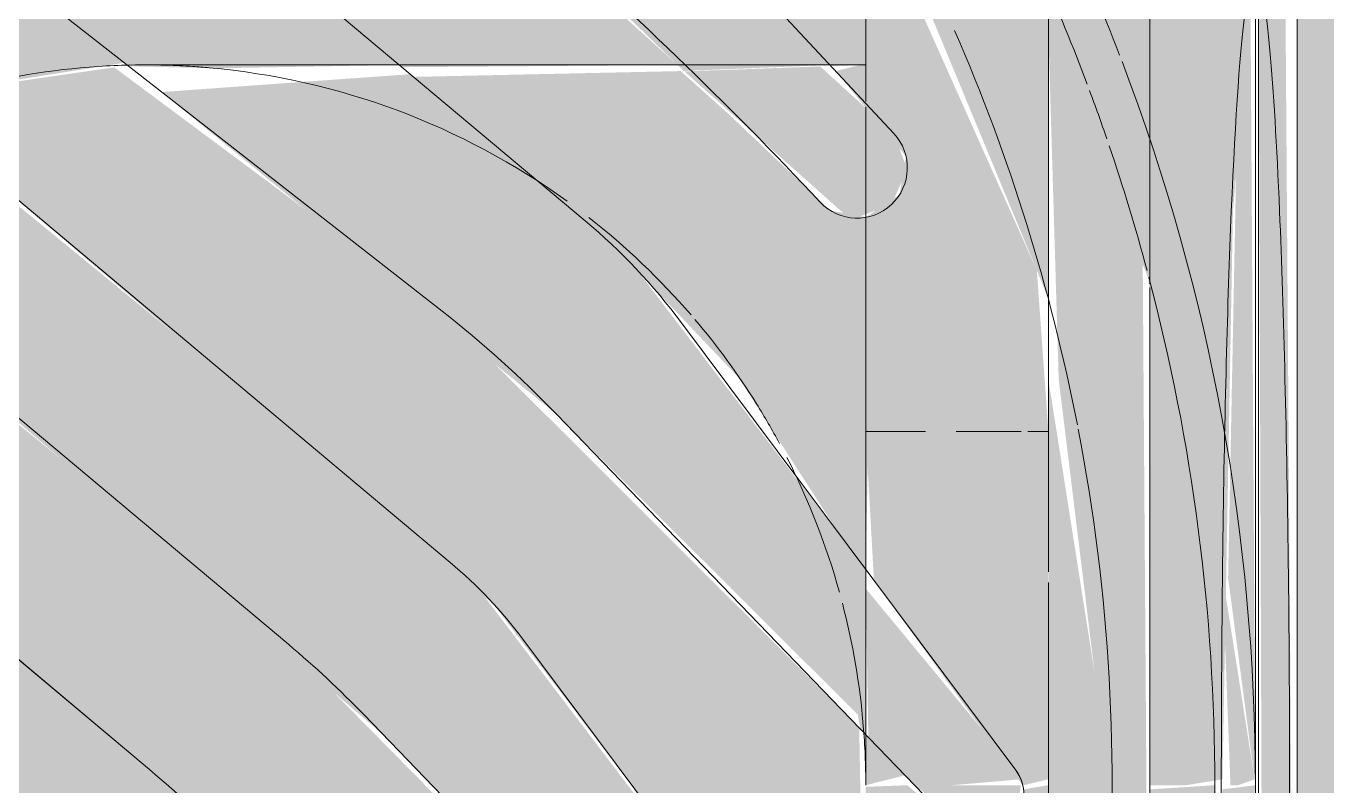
# Model space of a CAD drawing. Header units: metres. Extents: x 1.1 to 63.3, y -3.6 to 22.8.
# Drawn here: x 20.12207 to 20.15411, y 6.67344 to 6.69216 of the extents above; entities that cross this region are included whole.
import ezdxf

# ---------------------------------------------------------------- set-up
doc = ezdxf.new("R2010")
doc.units = ezdxf.units.M
doc.layers.add('P-PIPE', color=7, linetype='Continuous', lineweight=5)
doc.layers.add('P-SANR-FIXT', color=7, linetype='Continuous', lineweight=5)

# ---------------------------------------------------------------- blocks, each defined once
blk = doc.blocks.new('Ralo Quadrado Montado com Prolongador - Caixas e Ralos - Esgoto - MEP - Tigre - Com Prolongador - Branco c_ grelha branca - 100x53x40-4185426-TÉRREO F_S 1')
at = {"layer": 'P-SANR-FIXT', "true_color": 0xe6e6e6, "transparency": 33554560}
h = blk.add_hatch(color=254, dxfattribs=at)
h.paths.add_polyline_path([(0.003958209664164906, 0.05007812500004303), (-0.05007812499994882, 0.0500000000000481), (-0.05000000000000163, 0.0500000000000481), (0.0499999999999973, 0.05000000000004828), (0.05000000000000163, -0.04999999999995498), (-0.05000000000000163, -0.04999999999995516), (-0.05000000000000163, -0.05007812499992401), (0.05007812500001813, -0.04999809451214981), (0.04999809451219645, 0.05007812500004311), (0.007549232338562945, 0.05007812500004304)])
h.paths.add_polyline_path([(0, 0.04647000000004812), (-0.01156204683546423, 0.04490000000007532), (0.0119253339567549, 0.04490000000007536), (0.003622495124405737, 0.04599308946941964)])
h.paths.add_polyline_path([(-0.0448999999999768, 0.01192533395719987), (-0.04645077553062454, -0.0001460243422999495), (-0.0448999999999768, -0.00999999999995558), (-0.0448999999999768, 0.01000000000003987)])
h.paths.add_polyline_path([(0.04490000000005043, 0.01192533395665427), (0.04499339100883794, -0.01121595881746065), (0.04644947387788879, 0.0001559113764873875), (0.04526278737099235, 0.009169690291767271)])
h.paths.add_polyline_path([(0.005911577867888935, -0.04489999999995622), (-0.01001371574371342, -0.04515166931216644), (0.0009508180774243215, -0.04634482242531095), (0.009956061775390641, -0.04489999999995622), (0.007549232338562945, -0.04489999999995622)])
h = blk.add_hatch(color=254, dxfattribs=at)
h.paths.add_polyline_path([(-0.04489999999998113, 0.05000000000004811), (-0.05000000000000163, 0.0500000000000481), (-0.05000000000000163, 0.02000000000004626), (-0.04739999999995024, 0.02000000000004626), (-0.04733036548816441, 0.01527290348524369), (-0.04489999999998113, 0.02114032480834405), (-0.04488657314765576, 0.04490000000007525), (-0.02049132558745847, 0.0451688242792718), (-0.01202732102591571, 0.04841657314769803), (-0.0009559610412448365, 0.05000000000004819), (-0.04488657314765576, 0.05000000000004811)])
h.paths.add_polyline_path([(0.007549232338562945, 0.0500000000000482), (0, 0.05000000000004819), (0.01393145176442258, 0.04788601298422175), (0.02114032480817628, 0.04490000000007537), (0.04490000000005043, 0.04488657314769807), (0.04490000000005043, 0.02114032480817961), (0.04841657314765149, 0.01202732102596235), (0.0499999999999973, 0.0001559113764873938), (0.0499999999999973, 0.05000000000004828), (0.01202732102591571, 0.05000000000004821)])
h.paths.add_polyline_path([(0, 0.04900000000004841), (-0.01294095225512634, 0.04722315912952627), (-0.01842414795196172, 0.0449000000000753), (-0.01156204683546423, 0.04494782765693568), (-8.662937034387142e-15, 0.04647000000004812), (0.01393145176442258, 0.04490000000007536), (0.01854955453299656, 0.04490000000007537), (0.01202732102591571, 0.0474165731476983), (0.003828188953468259, 0.04849600936308533)])
h.paths.add_polyline_path([(-0.04489999999998113, 0.01854955453316865), (-0.04739999999995024, 0.01202732102596218), (-0.04722315912948407, -0.01294095225507987), (-0.04489999999998113, -0.01854955453307569), (-0.04515347502412975, -0.00999999999995558), (-0.04642265887974317, 0.0003595915089417647), (-0.04489999999998113, 0.01414213562376321), (-0.04489999999998113, 0.01732050807572847)])
h.paths.add_polyline_path([(0.04490000000005043, 0.01854955453299555), (0.04490000000005043, 0.01192533395665427), (0.04642396053247459, -0.0003497044747543268), (0.04490000000005043, -0.01294095225507971), (0.04490000000005043, -0.01854955453290228), (0.04746562592615058, -0.01165472818183924), (0.04897947387788908, 0.000155911376487392), (0.0470786964461209, 0.01328971602460844), (0.04555267662235755, 0.01697385377958366)])
h.paths.add_polyline_path([(0.0499999999999973, 4.231525448628092e-14), (0.04808168518767336, -0.01345905727691918), (0.04490000000005043, -0.02114032480807767), (0.04488657314765576, -0.04489999999995615), (0.02048618262363796, -0.04517095456454299), (0.01202732102591571, -0.04841657314760491), (0.0009508180774243215, -0.04999999999995507), (0.0499999999999973, -0.04999999999995498), (0.0499999999999973, -9.243127484432888e-05)])
h.paths.add_polyline_path([(-0.04739999999994591, -0.01510479090239936), (-0.04739999999994591, -0.01999999999995331), (-0.05000000000000163, -0.01999999999996198), (-0.05000000000000163, -0.04999999999995516), (-1.541828233939668e-06, -0.04999999999995507), (-0.01345905727707411, -0.04808168518757918), (-0.02114032480825425, -0.04489999999995627), (-0.04489999999998113, -0.04489999999995631), (-0.04489999999998113, -0.02114032480825109), (-0.04656346910798623, -0.0171243551271116)])
h.paths.add_polyline_path([(-0.01268213321002182, -0.04489999999995625), (-0.01842414795196172, -0.04495194510666007), (-0.01202732102591571, -0.04741657314760518), (0.0009508180774243215, -0.04887482242531125), (0.01294095225512634, -0.04722315912943316), (0.01854955453307452, -0.0448999999999562), (0.01000972658579078, -0.04515219449477155), (-1.541828233939668e-06, -0.04647010885302477), (-0.01217301715801832, -0.04489999999995625)])
h = blk.add_hatch(color=254, dxfattribs=at)
h.paths.add_polyline_path([(0, 0.05000000000004819), (-0.01345905727700914, 0.0480816851877069), (-0.02049132558745847, 0.0449000000000753), (-0.01842414795196172, 0.04495194510675311), (-0.01178204632401651, 0.04744886417479571), (0, 0.04900000000004841), (0.01368281800788265, 0.04691586827327288), (0.01854955453299656, 0.04490000000007537), (0.02114032480817628, 0.04490000000007537), (0.01202732102591571, 0.04841657314769807), (0.003909490862190319, 0.04948530576374254)])
h.paths.add_polyline_path([(-0.04489999999998113, 0.02114032480834405), (-0.04739999999995024, 0.01510479090249231), (-0.04722315912948407, 0.01294095225517282), (-0.04489999999998113, 0.01880360663917535), (-0.04489999999998113, 0.02074035041245153)])
h.paths.add_polyline_path([(0.04490000000005043, 0.02114032480817961), (0.04490000000005043, 0.01854955453299555), (0.04741657314765172, 0.01202732102596235), (0.04895396053247488, -0.0003497044747543223), (0.04722315912948407, -0.0129409522550797), (0.04490000000005043, -0.01854955453290228), (0.04515324269654649, -0.02052894285563155), (0.04841657314765149, -0.01202732102586906), (0.04997947387788885, 0.0001559113764873938), (0.04815182863109182, 0.01328971602460845), (0.0458159586281666, 0.01892900506560147)])
h.paths.add_polyline_path([(-0.04739999999994591, -0.0121532065807057), (-0.04739999999994591, -0.01510479090239936), (-0.04541642636761601, -0.01989356126754111), (-0.04489999999998113, -0.01963905527562009), (-0.04489999999998113, -0.01854955453307569), (-0.04735314360579628, -0.01250911622931061)])
h.paths.add_polyline_path([(-0.04541642636761601, -0.01989356126754111), (-0.04489999999998113, -0.02114032480825109), (-0.04489999999998113, -0.01989356126754111)])
h.paths.add_polyline_path([(0.02048618262363796, -0.04489999999995619), (0.01854955453307452, -0.0448999999999562), (0.01177690336019599, -0.04744954125873799), (-1.541828233939668e-06, -0.04900020298549512), (-0.01368796097170316, -0.04691373798781545), (-0.01854955453307452, -0.04489999999995627), (-0.02114032480825425, -0.04489999999995627), (-0.01217301715801832, -0.04839739188792264), (0.0009508180774243215, -0.04987482242531102), (0.01294095225512634, -0.04829629131440841), (0.02067297022925351, -0.04489999999995619)])
h = blk.add_hatch(color=254, dxfattribs=at)
h.paths.add_polyline_path([(0.02114032480817628, 0.04490000000007537), (0.01858196982210313, 0.04488657314769802), (0.02510501840335451, 0.04197099783636259), (0.03504278984302094, 0.03413403484858363), (0.04243524478543539, 0.0245000000000454), (0.04490000000005043, 0.01854955453299555), (0.04488657314765576, 0.0211727400973295), (0.04330127018922015, 0.02500000000004528), (0.03464823227813826, 0.03589792117596364), (0.02402823803077354, 0.04370378717631961), (0.02117274009728286, 0.04488657314769803)])
h.paths.add_polyline_path([(-0.02049132558745847, 0.0449000000000753), (-0.02172738191065928, 0.0446568329863428), (-0.02499999999999865, 0.04330127018927099), (-0.03598130231605819, 0.03453956786073242), (-0.04330127018922015, 0.02500000000004513), (-0.04489999999998113, 0.02053882988981899), (-0.04461534106018951, 0.0126821332100683), (-0.04179120965179178, 0.01989356126763407), (-0.04428460878687282, 0.02003524034601762), (-0.04237383039354289, 0.02458003679382236), (-0.03392855100914183, 0.03520046313863228), (-0.02449999999999876, 0.04243524478548191), (-0.01854955453299656, 0.0449000000000753), (-0.02028056040937796, 0.0449000000000753)])
h.paths.add_polyline_path([(-0.0448999999999768, -0.01192533395710692), (-0.04488657314765576, -0.02117274009723638), (-0.04330127018922015, -0.02499999999995216), (-0.03464823227814259, -0.03589792117587053), (-0.02449999999999876, -0.04350837697036413), (-0.02114032480825425, -0.04489999999995627), (-0.01858196982210747, -0.04488657314760491), (-0.02511790343704768, -0.04196111080218382), (-0.03504755086735122, -0.03412783016079429), (-0.04243524478543539, -0.02449999999995228), (-0.04434329418264509, -0.01989356126754111), (-0.04162826975467019, -0.0198935612675411), (-0.04488657314765576, -0.01202732102586923)])
h.paths.add_polyline_path([(0.04490000000005043, -0.01854955453290228), (0.04205158129144571, -0.02499999999995202), (0.03392340804532133, -0.03520440947347627), (0.0237984742371384, -0.04272582627071993), (0.01854955453307452, -0.0448999999999562), (0.02173824726629398, -0.04465233240858195), (0.02584239943986497, -0.04265487436431199), (0.03598888890415202, -0.03452968082654497), (0.04350837697041064, -0.02449999999995213), (0.04490000000005043, -0.02052894285563155), (0.04490000000005043, -0.01963905527547266)])
h = blk.add_hatch(color=254, dxfattribs=at)
h.paths.add_polyline_path([(-0.02781237641352146, 0.04490000000007529), (-0.04489999999998113, 0.04488657314769791), (-0.04462304781776941, 0.02180894652276815), (-0.04264836031737237, 0.02585088871121604), (-0.03464823227814259, 0.03589792117596351), (-0.02402823803077354, 0.04370378717631952), (-0.02114032480817628, 0.0449000000000753), (-0.02499999999999865, 0.04490000000007529)])
h.paths.add_polyline_path([(0.01416618831901458, 0.04490000000007536), (0.01268213321002182, 0.04461534106024042), (0.02323499999999862, 0.04024420051390948), (0.03352261262908761, 0.03199474387727087), (0.04024420051386288, 0.02323500000004525), (0.04490000000005043, 0.01268213321006846), (0.04488657314765576, 0.0185819698221541), (0.04205158129145004, 0.02500000000004528), (0.03464823227813826, 0.03464823227818487), (0.02449999999999876, 0.042435244785482), (0.01854955453299656, 0.04490000000007537), (0.01437341076488592, 0.04490000000007536)])
h.paths.add_polyline_path([(-0.01268213321002615, 0.04490000000007532), (-0.01858196982210747, 0.04488657314769795), (-0.02499999999999865, 0.04205158129149222), (-0.03519167826269508, 0.03393999968234549), (-0.04270412508773308, 0.02385086552758569), (-0.04413913510074911, 0.01989361327084659), (-0.04156958435889792, 0.02003524034601762), (-0.04006299436082873, 0.02347115245639984), (-0.03206331484456616, 0.03346999627529996), (-0.02315851356143409, 0.04027588223410154), (-0.01212702980627873, 0.04490000000007532)])
h.paths.add_polyline_path([(0.02114032480817628, 0.04490000000007537), (0.02499999999999865, 0.04330127018927108), (0.03573172319071615, 0.03486482570941703), (0.04363920322323595, 0.0241841574861514), (0.04490000000005043, 0.02114032480817961), (0.04488657314765576, 0.04490000000007541), (0.02323499999999862, 0.04490000000007537)])
h.paths.add_polyline_path([(-0.04162814240978167, 0.01989386870538501), (-0.0448999999999768, 0.01192533395719987), (-0.04488657314765576, 0.008717797886915802), (-0.04307081885156425, 0.008717797886915806), (-0.04279530664294403, 0.008717797886915806), (-0.04115023545124708, 0.00871779788691581), (-0.04270097340399281, 0.01123884073180734), (-0.04237756958285488, 0.01183925825382184), (-0.04161713330911015, 0.01204491179124802), (-0.04097939725626594, 0.01166461521602669), (-0.03802448609007852, 0.008872417779011703), (-0.03805618319573779, 0.008637538442653844), (-0.02590376449381015, -0.00370069135376418), (-0.01264951112714398, -0.01449650177866949), (-0.009541829361037936, -0.0118076723242748), (-0.009541829361037936, -0.01147633062016848), (-0.02568218948114427, 0.002359139263588057), (-0.03134755273494268, 0.009247024921095583), (-0.03793264981921564, 0.01767556483129261), (-0.04040184326884962, 0.01774483555797258), (-0.04040184326886695, 0.01989356126763408), (-0.04108683358724156, 0.01989356126763407)])
h.paths.add_polyline_path([(-0.02237836953665735, 0.01772206256944486), (-0.01562655398313887, 0.01138716903764459), (-0.005202559414132418, 0.002205710233003623), (-0.005516812762286236, 0.004592701394651879), (-0.007289529331794529, 0.008872417779011757), (-0.00933644482746721, 0.01111560942949567), (-0.01378458993197564, 0.0153674783791842), (-0.01842414795196172, 0.01719976831002986), (-0.02194322969009867, 0.01768649876071844)])
h.paths.add_polyline_path([(-0.02695447977889837, 0.01766529189680103), (-0.03421037927213122, 0.01719899137322246), (-0.02078277264013176, 0.003614073540434436), (-0.0109566034238782, -0.004727069198085604), (-0.006961153919066305, -0.008079649403960353), (-0.005516812762286236, -0.004001155387815341), (-0.0171069663630122, 0.006440965489863784), (-0.02124336238991258, 0.01080237104657309), (-0.02669512147310605, 0.01733332840355399)])
h.paths.add_polyline_path([(-0.04040184326886695, 0.007715710610868359), (-0.04024036447337399, -0.001417415076817383), (-0.02996580951424351, -0.01167513858124262), (-0.02188958908069167, -0.01768494800908985), (-0.01802606560445809, -0.01712435512711155), (-0.01707317438846618, -0.01647457563527387), (-0.03121644047965628, -0.004472840369896023), (-0.03463949338108908, 4.216490454333005e-14), (-0.03971098043332757, 0.006790654372595192)])
h.paths.add_polyline_path([(-0.04162817712785758, -0.01989378488844816), (-0.04434316683775657, -0.01989386870530071), (-0.04205158129145004, -0.02499999999995216), (-0.03464823227814259, -0.03464823227809176), (-0.02449999999999876, -0.04243524478538888), (-0.01842414795196172, -0.04489999999995627), (-0.01268213321002182, -0.04461534106014731), (-0.02323500000000295, -0.04024420051381637), (-0.033487654955592, -0.03204030160425121), (-0.04040184326886695, -0.02285441672281984), (-0.0414253577655052, -0.02038343414375054)])
h.paths.add_polyline_path([(-0.04040184326886695, -0.005315221155093378), (-0.040465439654255, -0.008717797886822837), (-0.0448999999999768, -0.008717797886822845), (-0.04461534106018951, -0.01268213320997534), (-0.04139419433418681, -0.0198935612675411), (-0.04040184326886695, -0.0198935612675411), (-0.04024420051386288, -0.01773958479616538), (-0.03966087531552134, -0.01759302600289775), (-0.04139419433418681, -0.01549068568082248), (-0.04123796328181633, -0.01455405031525425), (-0.04040184326886695, -0.01399566583922187), (-0.03952866337001978, -0.01415725558295058), (-0.0370296219789089, -0.01652856033883126), (-0.0358440899762427, -0.01759302600289774), (-0.02926433249866976, -0.01745005176998177), (-0.03489161179471244, -0.01254749355400712), (-0.03726321870738734, -0.01004909793719734), (-0.03973021950577423, -0.006214516528730837), (-0.04003920234806355, -0.005800792572143768)])
h.paths.add_polyline_path([(0.04490000000005043, -0.01192533395656099), (0.04450813470150483, -0.01294095225507971), (0.0400621176419736, -0.02347229501855697), (0.03207619987825933, -0.03346010924111253), (0.02316784148132509, -0.04027201848308396), (0.01268213321002182, -0.0448999999999562), (0.01858196982210313, -0.04488657314760484), (0.02499999999999865, -0.04205158129139911), (0.03519926485078892, -0.03393011264815805), (0.04269898212391256, -0.02386328174049792), (0.04490000000005043, -0.01854955453290228), (0.04490000000005043, -0.01202732102586907)])
h.paths.add_polyline_path([(0.04490000000005043, -0.02114032480807767), (0.04264321735355185, -0.02585759115207071), (0.03464823227814259, -0.0358979211758704), (0.02449999999999876, -0.04350837697036404), (0.02114032480825425, -0.04489999999995619), (0.04489999999995947, -0.04489999999991284), (0.04490000000005043, -0.02290807756040556)])
h.paths.add_polyline_path([(-0.04489999999998113, -0.02114032480825109), (-0.04488657314765576, -0.04489999999995631), (-0.02117274009728286, -0.04488657314760491), (-0.02500000000000298, -0.04330127018917797), (-0.03589792117591269, -0.03464823227809176), (-0.04364272654099324, -0.02417565144455074), (-0.04488657314765576, -0.02117274009723638)])
h = blk.add_hatch(color=254, dxfattribs=at)
h.paths.add_polyline_path([(-0.01156204683546423, 0.04490000000007532), (-0.01268213321002615, 0.04461534106023172), (-0.02344917588739211, 0.04007985757534135), (-0.03348325613034839, 0.03204603426501771), (-0.04040184326886695, 0.02285441672291281), (-0.04162817712785758, 0.01989378488854113), (-0.04040184326886695, 0.01976525235535287), (-0.0401194382312852, 0.0177369129700649), (-0.03798677004230778, 0.01774483555797259), (-0.03939501470637184, 0.01976525235536153), (-0.03921997198131436, 0.020538829889819), (-0.03856050483922382, 0.02097947174657355), (-0.0377788264374825, 0.02084515483147787), (-0.03621399074680708, 0.01927379179230955), (-0.03421037927213122, 0.01759190779659663), (-0.02703546795398904, 0.01776895203381084), (-0.03426572829624511, 0.02746649000922315), (-0.03392855100914183, 0.02812116016635645), (-0.03311246580349142, 0.02834317600308147), (-0.03256190659818013, 0.02806149118274908), (-0.02237836953665735, 0.01772206256944486), (-0.01806430631633119, 0.01714019494870115), (-0.01378458993197564, 0.01542038483382398), (-0.01647656897054818, 0.01840743311951996), (-0.0285051034192304, 0.03328361890853832), (-0.0285051034192304, 0.0339399996823455), (-0.02803707306268645, 0.0344604061742096), (-0.02733992737564549, 0.03452256100074933), (-0.02686550848040055, 0.03421342459356824), (-0.01100624564476925, 0.01860284447763093), (0.007945726493477434, 0.001895149217938041), (0.01503193864499055, -0.004449594873058657), (0.01993905138767539, -0.009284725283351903), (0.02849996045540555, -0.01964011261573334), (0.03426058533242459, -0.02745660297503571), (0.03392340804532133, -0.02811127313216901), (0.03310732283966657, -0.02833328896889403), (0.03255676363435961, -0.02805160414856165), (0.01926214369834302, -0.01468429073130993), (0.003084854828665778, -0.0003594013982958728), (-0.00612145337155771, 0.008004241472882534), (-0.007237777142222933, 0.008747476941065398), (-0.005429220668513904, 0.00392737338814274), (-0.004912172153010431, 0.00195328043807412), (0.003576220357903765, -0.005536134907998999), (0.01541007088794569, -0.01712435512711149), (0.02849996045540555, -0.03327373187435088), (0.02849996045540555, -0.03393011264815806), (0.02803193009886593, -0.03445051914002217), (0.02733478441182498, -0.03451267396656189), (0.02692823100667295, -0.03427140304947372), (0.009370054569123829, -0.0171243551271115), (-0.005446931704746124, -0.004061902064361636), (-0.005888112721932293, -0.005489098792852209), (-0.006961153919066305, -0.008079649403960353), (0.006765972718771752, -0.0199286463001497), (0.008575758628989604, -0.02185573285544275), (0.01293430936383146, -0.0272820498124835), (0.02098065570288933, -0.03847035773856649), (0.02067297022925351, -0.03903462276893341), (0.01997947951027744, -0.03922337204119326), (0.01946510390558447, -0.03895944295975839), (0.00557038946015191, -0.02428980114271168), (-0.003861508620957773, -0.01624268565813609), (-0.009541829361037936, -0.0118076723242748), (-0.0109566034238782, -0.0131974880097922), (-0.01285233936885521, -0.01465213736245755), (0.001559377285221524, -0.02692401417637061), (0.002761113434520303, -0.02838183669880056), (0.01230015878489761, -0.04193687344555867), (0.01197231022477654, -0.04253138304773956), (0.01109922414701449, -0.04279488459255337), (0.01089036786675705, -0.04259676775816158), (0.009622069296898473, -0.04127921365320411), (-0.001456240233294545, -0.02966342066988043), (-0.008915366605925488, -0.02331978913681766), (-0.01686965061800984, -0.01664535235599204), (-0.01898854110541313, -0.01729828510514918), (-0.02212900207423328, -0.01779792359182915), (-0.01532488899083651, -0.02331978913681767), (-0.007551399008271471, -0.03075419603575316), (-0.006108161726663161, -0.03249350585177818), (-0.001456240233294545, -0.03862938491216271), (0.001729120727081943, -0.04350854061000473), (0.001384083983519167, -0.04412545697709469), (0.0006398341274767973, -0.04432615603576137), (-1.541828233939668e-06, -0.04395714848118198), (-0.00892908075723309, -0.03459904907796262), (-0.01725392381575398, -0.02752798126610211), (-0.02898049383571411, -0.01768822068737866), (-0.03576670782084186, -0.0177448355578796), (-0.03016515588177485, -0.02279840761493945), (-0.02026107863507377, -0.03075419603575318), (-0.01703486386541837, -0.03459904907796263), (-0.01266670313296804, -0.0413023285601293), (-0.01300191979934238, -0.04194909709988253), (-0.01368796097170316, -0.04221588392099202), (-0.01437855372870644, -0.0419611108021838), (-0.02972405612265652, -0.02824895998249381), (-0.03954589648811156, -0.0177163256997211), (-0.04040184326886695, -0.0177448355578796), (-0.04040184326886695, -0.0198935612675411), (-0.04162814240978167, -0.01989386870530071), (-0.04024420051386288, -0.02323499999995213), (-0.03245733266004578, -0.03316765577165141), (-0.02323500000000295, -0.04024420051381637), (-0.01192533395699746, -0.04489999999995625), (0.01268213321002182, -0.0446153410601386), (0.02345549490624431, -0.04007500882154518), (0.03352261262908761, -0.03199474387717763), (0.04040017253036042, -0.0228584502423781), (0.04490000000005043, -0.01144588560161823), (0.04461534106018951, 0.01268213321006846), (0.04024420051386288, 0.02323500000004525), (0.03244444762634828, 0.03317754280583885), (0.02323499999999862, 0.04024420051390948), (0.0119253339567549, 0.04490000000007536), (-0.005839247760018907, 0.04490000000007532)])
h.paths.add_polyline_path([(-0.0007157233541597748, 0.04434988787245447), (-1.541828233939668e-06, 0.04396482717859704), (0.008923937793412575, 0.03460893611215005), (0.01726136640479636, 0.02752730776752423), (0.03474349006382938, 0.01272738278605009), (0.03754736398185333, 0.009140332000880337), (0.04428770281812607, -0.0003497044747543305), (0.04393257145740885, -0.001016794687009506), (0.04310559177217839, -0.001240444325400711), (0.0425172569452392, -0.0009358147599271783), (0.02996066655041866, 0.01168502561543006), (0.01531974602701166, 0.02332967617100511), (0.007549232338562945, 0.03076099109173412), (0.006444168549525762, 0.03208206371654618), (0.00145109726947403, 0.03863927194635015), (-0.001734263690906789, 0.04351842764419216), (-0.001389226947339682, 0.04413534401128213), (-0.0009559610412448365, 0.0443360430699488)])
h.paths.add_polyline_path([(-0.001185245233076057, 0.04430144686508968), (-0.01089551083057756, 0.04260665479234902), (-0.00962721226071899, 0.04128910068739154), (0.002224575695938211, 0.02898295181396189), (0.009626741870432592, 0.02272844598987799), (0.03110906753228528, 0.004604279171862926), (0.03352261262908761, 0.001498489291165601), (0.04269583044016796, -0.0112289536976199), (0.04237242661903437, -0.01182937121964307), (0.04156834337560364, -0.01202732102586907), (0.04097425429244543, -0.01165472818183925), (0.02618154608853135, 0.003473176495229545), (-0.001564520249042039, 0.02693390121055804), (-0.003089997792486292, 0.0288373155347886), (-0.01230530174872246, 0.04194676047974611), (-0.01197745318859272, 0.04254127008193567), (-0.01110436711083501, 0.04280477162674082), (-0.001440017413116448, 0.04426300483181397)])
h.paths.add_polyline_path([(0.01368281800788698, 0.04222577095517945), (0.01437341076488592, 0.04197099783636257), (0.02971891315883601, 0.02825884701668125), (0.0413890513703663, 0.01550057271500992), (0.04123282031799581, 0.01456393734944168), (0.04046029669043449, 0.01401175876003004), (0.03952352040619928, 0.01416714261713801), (0.0375134151820109, 0.01606756743258286), (0.03016001291795434, 0.02280829464912689), (0.02025593567124893, 0.03076408306994062), (0.01702972090159785, 0.03460893611215007), (0.01266156016914753, 0.04131221559431675), (0.01299677683552186, 0.04195898413406997), (0.01343471012332705, 0.04219347397530151)])
h.paths.add_polyline_path([(-0.02005920659798286, 0.03924748855628976), (-0.01947024686940498, 0.03896932999394582), (-0.004960564605033301, 0.02375080841308447), (0.003047319162553777, 0.01693144330753174), (0.02567704651731943, -0.002349252229400619), (0.02999281184796069, -0.007509731318337562), (0.03938987174255133, -0.0197553653211741), (0.03921482901749385, -0.02052894285563156), (0.03855536187539897, -0.0209695847123861), (0.03777368347366198, -0.02083526779729043), (0.03620884778298656, -0.01926390475813078), (0.02184118677854122, -0.004545142344890932), (0.0112821414837594, 0.004459481907246141), (-0.005354291894118842, 0.01860284447763094), (-0.008797594278127327, 0.02212326816512117), (-0.01293945232765631, 0.02729193684667094), (-0.02098579866670984, 0.03848024477275393), (-0.02067811319307402, 0.03904450980312951), (-0.02028056040937796, 0.03923325907538071)])
h.paths.add_polyline_path([(-0.02265700771094085, 0.01774483555797261), (-0.02669512147310605, 0.01733332840355399), (-0.02124336238991258, 0.01080237104657309), (-0.0171069663630122, 0.006440965489863784), (-0.009218070588906495, -0.0007837010458995698), (-0.005446931704746124, -0.004061902064361636), (-0.004912172153010431, 4.221771087371059e-14), (-0.005482835483986901, 0.002449350503454109), (-0.02021591886752647, 0.01557840097877041), (-0.02247392502077513, 0.01772987228162198)])
h.paths.add_polyline_path([(-0.03793264981921564, 0.01767556483129261), (-0.02568218948114427, 0.002359139263588057), (-0.01842414795196172, -0.004023180366520553), (-0.009387164824383423, -0.01160610957582764), (-0.006961153919066305, -0.008079649403960353), (-0.02265700771093652, 0.005351680400056952), (-0.03222927866016614, 0.01514750163486987), (-0.03499050731178799, 0.01759302599679673), (-0.03756816874026252, 0.01766533968299107)])
h.paths.add_polyline_path([(-0.0135206405472672, 0.01516494289284074), (-0.009167328591993885, 0.01131961342000376), (-0.01010951415688724, 0.0125474935540915), (-0.01315713674153947, 0.01488601661247515)])
h.paths.add_polyline_path([(-0.04171965646475467, 0.0120630072246457), (-0.04237756958285488, 0.01183925825382184), (-0.04270412508773308, 0.01122584585164809), (-0.04252239990906404, 0.01055510802481449), (-0.04108683358724156, 0.00871779788691581), (-0.04040184326886695, 0.00871779788691581), (-0.04040184326886695, 0.007715710610868359), (-0.03088404931595013, -0.004811373053782092), (-0.02631734213713743, -0.008717797886822812), (-0.01670934906576133, -0.01657895327898669), (-0.01293727095019087, -0.01471730765694951), (-0.01305971515560776, -0.01447812841627387), (-0.02851290154965411, -0.001244818994910818), (-0.03805618319573779, 0.008637538442653844), (-0.03813368884013222, 0.008717797886915814), (-0.04161713330911015, 0.01204491179124802)])
h.paths.add_polyline_path([(-0.04040184326886695, -0.001250198889050012), (-0.04040184326886695, -0.005315221155093378), (-0.0347486330276499, -0.01271749575186265), (-0.02965248264290165, -0.01712435512711157), (-0.02918517160435521, -0.01751647564719995), (-0.02305263075377002, -0.01707630578027815), (-0.03279197808896486, -0.009130444966701554), (-0.04020363546078916, -0.001739811934185195), (-0.04027119515943135, -0.001385488966811772)])
h.paths.add_polyline_path([(-0.04014309678445373, -0.01397041674156776), (-0.04103216137312406, -0.01430397049575379), (-0.0414253577655052, -0.01516831449369493), (-0.04109260825415022, -0.01605768039839543), (-0.03927839751712581, -0.017707415849377), (-0.03593356968914816, -0.01758413583483322), (-0.0399534613626619, -0.0140018717258426)])
h = blk.add_hatch(color=254, dxfattribs=at)
h.paths.add_polyline_path([(-0.0007157233541597748, 0.04434988787245447), (-0.001389226947339682, 0.04413534401128213), (-0.001734263690906789, 0.04351842764419216), (-0.001473507367963578, 0.04270571539089847), (0.006444168549525762, 0.03208206371654618), (0.008713895545895606, 0.02955105916980019), (0.01338170315992737, 0.02508868520368308), (0.01680309127309156, 0.02211084437285162), (0.02790675648894496, 0.01328971602460841), (0.03278683512514434, 0.009140332000880328), (0.04321708641008244, -0.001260123233842239), (0.04393257145740885, -0.001016794687018169), (0.04419436736244942, -0.0008268691805467691), (0.04409007543468254, 0.000379727531653875), (0.03414699851908819, 0.01328971602460842), (0.02978889205700338, 0.01701546561319193), (0.007549232338562945, 0.03593789944193495), (-1.541828233939668e-06, 0.04396482717859704), (-0.0006449770912973122, 0.0443360430699488)])
h.paths.add_polyline_path([(-0.001185245233076057, 0.04430144686508968), (-0.01213674925543597, 0.04237158726686042), (-0.01224758721081588, 0.0421705974295566), (-0.01197745318858839, 0.04106984846098106), (-0.0009559610412448365, 0.0263413509779874), (0.00303586657825814, 0.02289470763565056), (0.02848201361299204, 0.001281365728902742), (0.04171451350092982, -0.01205312019044961), (0.04237242661903437, -0.0118293712196344), (0.04269898212391256, -0.01121595881746065), (0.0425172569452392, -0.01054522099062705), (0.03110906753228528, 0.004604279171862926), (0.02996066655041866, 0.005666257290513351), (-0.0004795666419033182, 0.0315389387726955), (-0.003089997792486292, 0.0342787964409322), (-0.01071789455014667, 0.04284344827118464), (-0.001433648907249438, 0.04426300483181397)])
h.paths.add_polyline_path([(0.01368281800788265, 0.04222577095517945), (0.01299677683552186, 0.04195898413406997), (0.01265974067105009, 0.04130458798346067), (0.01284093151642328, 0.04059114732325413), (0.01823080249699906, 0.03317754280583882), (0.02117882485622305, 0.0299896870952115), (0.03016001291795434, 0.02280829464912689), (0.03352261262908761, 0.01991099116667537), (0.03994831839884139, 0.01401175876003004), (0.04076353199684317, 0.01412552470699917), (0.0413669287169161, 0.0148587411470521), (0.04127555972834202, 0.01580391079197606), (0.04024420051386288, 0.01697185819312709), (0.02597299485680413, 0.03188763322107496), (0.01393145176442258, 0.04219780897393089)])
h.paths.add_polyline_path([(-0.02005920659797853, 0.03924748855630709), (-0.02067811319307402, 0.03904450980312951), (-0.02098794696662574, 0.03847157980700696), (-0.02081898966052029, 0.03784253356355852), (-0.008797594278127327, 0.02212326816512117), (-0.007683755901325129, 0.02079891087758328), (-1.541828233939668e-06, 0.01392761641266641), (0.02255015857326839, -0.005241846987188753), (0.03222413569634563, -0.01513761460068243), (0.03815600352805663, -0.0209695847123861), (0.03881037351278873, -0.02088053066190561), (0.03933850716043041, -0.02028880690232365), (0.03931428601544811, -0.01949604243946974), (0.03903496507427717, -0.01908315967737201), (0.02567704651731943, -0.002349252229400619), (0.01867337892587984, 0.003819622323365038), (-0.005915049924271319, 0.02460271913173976), (-0.01482945836052783, 0.03399269360718456), (-0.01998462247409796, 0.03923325907538071)])
h.paths.add_polyline_path([(-0.02757508423498676, 0.03456072391817008), (-0.02823522525112202, 0.03432815313273966), (-0.02856007564642038, 0.03370819543087782), (-0.0283755718119423, 0.03303304088080886), (-0.02247410304080895, 0.02560201485257902), (-0.0135206405472672, 0.01516494289284074), (-0.00958266029487869, 0.01186088423334453), (-0.006732285942311398, 0.008595386088216665), (0.0004912910272691307, 0.001895149217938028), (0.01993905138767539, -0.01529915038565322), (0.03347811316652354, -0.02833328896889403), (0.03409040545689019, -0.02792416834030851), (0.03425292653519445, -0.02720592852194735), (0.03371488259681206, -0.02631490857316424), (0.02255015857326839, -0.01231506434272904), (0.01867337892587984, -0.00793551558387047), (0.009474026890857886, 0.0005666179510895263), (-0.01131269847836812, 0.01889878253904763), (-0.02744472229310184, 0.03453956786073243)])
h.paths.add_polyline_path([(-0.03323332604835882, 0.02836394359140508), (-0.03392855100914183, 0.02812116016635645), (-0.03426572829624511, 0.02746649000922315), (-0.03405966286056644, 0.02675951152738204), (-0.02695447977889837, 0.01766529189680103), (-0.02247392502077513, 0.01781678779208534), (-0.03311246580349142, 0.02834317600308147)])
h.paths.add_polyline_path([(-0.03829131857069634, 0.02100183940060893), (-0.03904010803809769, 0.02074035041245154), (-0.03940326358554418, 0.02003524034602629), (-0.03918132157175669, 0.01927379179230955), (-0.03756816874026252, 0.01766533968299107), (-0.03483786348473117, 0.01784877029679745), (-0.03816114649188149, 0.02097947174657355)])
h.paths.add_polyline_path([(-0.005202559414132418, 0.002205710233003623), (-0.004985467168711807, -0.0005567309169020803), (-0.005446931704746124, -0.004061902064361636), (0.01213160629161113, -0.01968467209014402), (0.02780723344969662, -0.03452968082654499), (0.02838938893580972, -0.03414113183167825), (0.02855089299940507, -0.03346010924111253), (0.02824802157627065, -0.03285925212169345), (0.02246896007698844, -0.02559212781839158), (0.01293212798637036, -0.01459048904842091), (-0.001030066731440582, -0.001421382319700977), (-0.004912172153010431, 0.00195328043807412)])
h.paths.add_polyline_path([(-0.006961153919066305, -0.008079649403960353), (-0.007289529331794529, -0.008872417778918666), (-0.009387164824383423, -0.01160610957582764), (0.005909906960450803, -0.02459283209755232), (0.01213160629161113, -0.03109522958349796), (0.02005406363415801, -0.03923760152210232), (0.02067297022925351, -0.03903462276893341), (0.02098280400280522, -0.03846169277281952), (0.02081384669669544, -0.03783264652937108), (0.008575758628989604, -0.02185573285544275), (0.006765972718771752, -0.0199286463001497), (-1.541828233939668e-06, -0.01391945734251101), (-0.006200638172009349, -0.008717797886822778)])
h.paths.add_polyline_path([(-0.01285233936885521, -0.01465213736245755), (-0.01464903614478147, -0.01572554372438276), (-0.01670934906576133, -0.01677986132936335), (0.0007105803903392599, -0.03176727835163735), (0.007549232338562945, -0.03905636815810293), (0.01071275158632183, -0.04283356123699721), (0.01213160629161113, -0.04236170023267298), (0.01224244424699103, -0.04216071039536917), (0.01197231022476788, -0.04105996142680228), (0.0009508180774243215, -0.02633146394379996), (-0.003041009542078655, -0.02288482060146312), (-0.01229738351258922, -0.01511780061677268)])
h.paths.add_polyline_path([(-0.03592165598547675, -0.01759560956997117), (-0.0395193106152772, -0.0177448355578796), (-0.02597813782062465, -0.03187774618688752), (-0.01368100303721369, -0.04221497818487563), (-0.01300191979934238, -0.04194909709988253), (-0.01266488363487494, -0.04129470094927323), (-0.01284607448024813, -0.0405812602890667), (-0.01842414795196172, -0.0329433647767018), (-0.02042265871172708, -0.03061861425302642), (-0.03016515588177485, -0.02279840761493945), (-0.033487654955592, -0.01993972386853906), (-0.0358440899762427, -0.01767031109601023)])
h.paths.add_polyline_path([(-0.0242798688783175, -0.01765953104507016), (-0.02891311852291341, -0.01774475528750352), (-0.007963064982038658, -0.03551574058505093), (-1.541828233939668e-06, -0.04395714848118198), (0.0007105803903392599, -0.04434000083826704), (0.001409698789529125, -0.0440985483438962), (0.001729120727081943, -0.04350854061000473), (0.001468364404143063, -0.04269582835671103), (-0.007067699180979628, -0.03130845126743994), (-0.00949923473318022, -0.02873065085341117), (-0.01293077536699015, -0.02549273771351907), (-0.01842414795196172, -0.02077319697797139), (-0.02223873069076602, -0.01771219420091542), (-0.02410593167728756, -0.01766867392709505)])
for points in [[(-0.05059438266309628, 0.02000000000004625), (-0.05102466117582967, 0.02000000000004625), (-0.05073420464878257, -0.01999999999996198), (-0.05007812499994882, -0.01975528082660282), (-0.0502175591542605, -0.01931851652574332), (-0.05007812499994882, -0.019318287992873), (-0.05021755915426483, 0.01861299291761744), (-0.05021755915426483, 0.02000000000004626), (-0.05042029201169428, 0.02000000000004626)], [(-0.04829629131445498, 0.02000000000004626), (-0.05000000000000163, 0.02000000000004626), (-0.04947319029740124, 0.01478613464151836), (-0.04918805818264377, 0.001616507737292916), (-0.04899999999999752, 3.347645812479316e-14), (-0.04739999999995024, 0.0001023183090317715), (-0.04739999999995024, 0.02000000000004626), (-0.04788200000000072, 0.02000000000004626)], [(-0.04920329455714882, 0.006051578644219428), (-0.05000000000000163, 3.347468176795375e-14), (-0.04918805818264377, 0.0001023183090317683), (-0.04918805818264377, 0.005176380902080548)], [(-0.05000000000000163, 3.347468176795375e-14), (-0.04987845509704967, -0.01922511354760961), (-0.04955694439540348, -0.01677889433398081), (-0.0493270882186095, -0.005111272430935622), (-0.04998077553062028, -0.0001460243422999558)], [(-0.04829629131445498, 3.347770816252966e-14), (-0.04918805818264377, -0.0001460243422999544), (-0.04944612353313319, -0.01414213562369625), (-0.04989310583184969, -0.01931851652574332), (-0.0499999999999973, -0.01999999999995332), (-0.04739999999994591, -0.01999999999995331), (-0.04739999999995024, 3.347930029573628e-14)], [(-0.04957970798830898, 3.347542835654326e-14), (-0.04998077553062028, -0.0001460243422999558), (-0.04918805818264377, -0.005176380902013596), (-0.04938464978685038, 3.347577484951351e-14)], [(-0.04253403013602297, 4.215088102897152e-14), (-0.04422213402276967, -0.0001460243422999455), (-0.04409521839850306, -0.000369840497466437), (-0.04040184326886695, -0.004843304752031828), (-0.040465439654255, -0.001184342904137271), (-0.04160914630234222, 4.215252395269514e-14)]]:
    blk.add_hatch(color=254, dxfattribs=at).paths.add_polyline_path(points)
h = blk.add_hatch(color=254, dxfattribs=at)
h.paths.add_polyline_path([(-0.04256370674423121, 0.008717797886915806), (-0.04306512860537549, 0.008717797886915806), (-0.0439377144212337, 0.001026681721196944), (-0.0431107347360119, 0.001250331359588148), (-0.04252239990906404, 0.0009457017939846724), (-0.0414253577655052, 4.215285042671955e-14), (-0.04040184326886695, 4.001572832162269e-05), (-0.04040184326886695, 0.007715710610868359), (-0.04115023545124708, 0.00871779788691581), (-0.04253403013602297, 0.008717797886915806)])
h.paths.add_polyline_path([(-0.04429284578194659, 0.008717797886915804), (-0.0448999999999768, 0.0087177978869158), (-0.04488657314765576, 3.348376503871569e-14), (-0.04428941830416756, 0.000102318309031777), (-0.04411129307484314, 0.00160134400779554), (-0.04322222937390295, 0.008717797886915804), (-0.04423220121009842, 0.008717797886915804)])
h = blk.add_hatch(color=254, dxfattribs=at)
h.paths.add_polyline_path([(-0.04115023545124708, 0.00871779788691581), (-0.04040184326886695, 0.007715710610868359), (-0.04040184326886695, 0.00871779788691581), (-0.04108683358724156, 0.00871779788691581)])
h.paths.add_polyline_path([(-0.04307081885156425, 0.008717797886915806), (-0.04422213402276967, 4.214788235408668e-14), (-0.04160914630234222, 4.215252395269514e-14), (-0.04322222937390295, 0.001270010268029677), (-0.0439377144212337, 0.001026681721240259), (-0.04419951032627427, 0.000836756214734207), (-0.04306512860537549, 0.008717797886915806)])
h = blk.add_hatch(color=254, dxfattribs=at)
h.paths.add_polyline_path([(-0.04040184326886695, 4.215466855369588e-14), (-0.04137207168073661, -0.000245497957261798), (-0.04040184326886695, -0.001250198889050012), (-0.04040184326886695, -0.0003698404974664304)])
h.paths.add_polyline_path([(-0.04428941830416756, 4.214776283319324e-14), (-0.0448999999999768, -0.0001460243422999467), (-0.04488657314765576, -0.008717797886822845), (-0.04040184326886695, -0.008717797886822837), (-0.04060165615902549, -0.005047674326660582), (-0.04426169687227922, 4.214781207634837e-14)])
at = {"layer": 'P-SANR-FIXT', "color": 8, "true_color": 0x737373}
for p, q in [((-0.05102466117582967, -0.05102466117584818), (-0.05102466117582967, 0.05102466117588048)), ((-0.05007812499994882, 0.05007812499999962), (-0.05007812499994882, -0.05007812499996733)), ((-0.05000000000000163, 0.04999999999999612), (-0.05000000000000163, -0.04999999999999847)), ((-0.0448999999999768, 0.01202732102591021), (-0.0448999999999768, -0.004997901426243661)), ((-0.02803489242458103, -0.001739811934237151), (-0.04108683358723723, 0.0117758687935092)), ((-0.04252239990905971, 0.01055510802477117), (-0.03195373636572002, -0.003596193272728951)), ((-0.03279197808896486, -0.009130444966744868), (-0.04253403013602297, 0.0009577452465096444)), ((-0.04040184326886695, -0.001261360556123169), (-0.04040184326886695, -1.160016618239832e-15)), ((-0.04409521839850306, -0.0003698404975097517), (-0.03586408381048303, -0.01139122130859161)), ((-0.02255530153708891, -0.0005567309169540891), (0.003084854828665778, -0.02207137666677901)), ((-0.04040184326886262, -0.00126352496849554), (-0.04040184326886262, -0.004592701394602159)), ((6.698504539953092e-05, -0.02549273771356236), (-0.02618668905235186, -0.003463289461094084)), ((-0.04040184326886262, -0.004857130229404834), (-0.04040184326886262, -0.005345533293398127)), ((-0.0448999999999768, -0.005254676846064317), (-0.0448999999999768, -0.01202732102591254)), ((-0.04040184326886695, -0.01402772482165026), (-0.04040184326886695, -0.005331180068488926)), ((-0.03016515588177485, -0.00548909879290423), (-0.003041009542078655, -0.02824895998253708)), ((-0.02042265871172708, -0.01913106513488316), (-0.02996580951423918, -0.0116751385812946)), ((-0.04040184326886262, -0.01408624750563442), (-0.04040184326886262, -0.0167144440884)), ((-0.03348765495558766, -0.01390626345407901), (-0.01080453554947428, -0.03293966058170078)), ((-0.04109260825415022, -0.01605768039843875), (-0.02961724176477474, -0.0283635043577162)), ((-0.04040184326886695, -0.01999999999999661), (-0.04040184326886695, -0.016840358206967)), ((-0.04040184326886262, -0.0177448355578796), (-0.0395193106152772, -0.0177448355578796))]:
    blk.add_line(p, q, dxfattribs=at)
at = {"layer": 'P-SANR-FIXT', "color": 253, "true_color": 0xacacac}
for p, q in [((-0.05102466117582967, 0.05102466117588048), (-0.05102466117582967, -0.05102466117584818)), ((-0.05007812499994882, -0.05007812499996733), (-0.05007812499994882, 0.05007812499999962)), ((-0.05000000000000163, -0.04999999999999847), (-0.05000000000000163, 0.04999999999999612)), ((-0.0448999999999768, -1.168006949713833e-15), (-0.0448999999999768, 0.01210592611093192)), ((-0.0448999999999768, -0.004843304752083813), (-0.0448999999999768, -1.168006949713833e-15)), ((-0.04040184326886262, -1.160016618239825e-15), (-0.04040184326886262, -0.00126352496849554)), ((-0.04040184326886695, -0.004592701394602159), (-0.04040184326886695, -0.00125019888910199)), ((-0.04040184326886262, -0.00126352496849554), (-0.04040184326886262, -0.004592701394602159)), ((-0.04040184326886695, -0.005315221155136693), (-0.04040184326886695, -0.004845431630193708)), ((-0.04040184326886262, -0.004857130229404834), (-0.04040184326886262, -0.005345533293398127)), ((-0.0448999999999768, -0.009398287784285581), (-0.0448999999999768, -0.005270741309022546)), ((-0.04040184326886262, -0.005345533293398127), (-0.04040184326886262, -0.01408624750563442)), ((-0.0448999999999768, -0.00871779788686616), (-0.04439752824248205, -0.00871779788686616)), ((-0.04422768571880775, -0.008717797886866158), (-0.04262628329093149, -0.008717797886866156)), ((-0.04187242138592748, -0.008717797886866155), (-0.04040184326886695, -0.008717797886866153)), ((-0.0448999999999768, -0.01210592611093426), (-0.0448999999999768, -0.009398287784285581)), ((-0.0448999999999768, -0.01202732102591254), (-0.0448999999999768, -0.01854955453312767)), ((-0.04040184326886695, -0.01667231738101234), (-0.04040184326886695, -0.01406338297786949)), ((-0.04040184326886262, -0.01408624750563442), (-0.04040184326886262, -0.0167144440884)), ((-0.04040184326886262, -0.01688666364154385), (-0.04040184326886262, -0.01774483555792292)), ((-0.04040184326886695, -0.01852860759727475), (-0.04040184326886695, -0.01786165301396293))]:
    blk.add_line(p, q, dxfattribs=at)
at = {"layer": 'P-SANR-FIXT', "color": 9, "true_color": 0xc9c9c9}
for p, q in [((-0.04739999999994591, 0.01225743794900042), (-0.04739999999994591, -1.172447841812279e-15)), ((-0.04739999999994591, -0.01215320658075767), (-0.04739999999994591, 0.01215320658075533)), ((-0.04739999999994591, -1.172447841812279e-15), (-0.04739999999994591, -0.01225743794900276)), ((-0.04040184326886695, -0.00125019888910199), (-0.04040184326886695, -1.160016618239832e-15)), ((-0.04040184326886262, -1.160016618239825e-15), (-0.04040184326886262, -0.00126352496849554)), ((-0.04040184326886695, -0.008717797886866153), (-0.04040184326886695, -0.005315221155136693)), ((-0.04040184326886262, -0.005345533293398127), (-0.04040184326886262, -0.01408624750563442)), ((-0.0448999999999768, -0.01207967598722135), (-0.0448999999999768, -0.00871779788686616)), ((-0.0448999999999768, -0.01202732102591254), (-0.0448999999999768, -0.00871779788686616)), ((-0.04040184326886695, -0.01256870347649574), (-0.04040184326886695, -0.008883492004479854)), ((-0.0448999999999768, -0.01860434414626335), (-0.0448999999999768, -0.01210592611093426)), ((-0.04040184326886695, -0.01406338297786949), (-0.04040184326886695, -0.01281728710046746)), ((-0.04739999999994591, -0.0270577536679204), (-0.04739999999994591, -0.01510479090244268)), ((-0.04739999999994591, -0.01521789756343252), (-0.04739999999994591, -0.01999999999999662)), ((-0.04040184326886262, -0.01688666364154385), (-0.04040184326886262, -0.01712940451133502)), ((-0.04040184326886695, -0.01725054203103166), (-0.04040184326886695, -0.01690115933579009)), ((-0.04040184326886262, -0.01714019494865145), (-0.04040184326886262, -0.01774483555792292)), ((-0.04040184326886695, -0.01786165301396293), (-0.04040184326886695, -0.01726702994577627)), ((-0.0448999999999768, -0.01854955453312767), (-0.0448999999999768, -0.02114032480830307))]:
    blk.add_line(p, q, dxfattribs=at)
at = {"layer": 'P-SANR-FIXT', "color": 254, "true_color": 0xd7d7d7}
for p, q in [((-0.04739999999994591, 0.01215320658075533), (-0.04739999999994591, -1.172447841812279e-15)), ((-0.05000000000000163, 0.009999999999996548), (-0.05000000000000163, -1.177066369594819e-15)), ((-0.04739999999994591, 0.005176380902045899), (-0.04739999999994591, -1.172447841812279e-15)), ((-0.05000000000000163, -1.177066369594819e-15), (-0.05000000000000163, -0.01999999999999663)), ((-0.04739999999994591, -1.172447841812279e-15), (-0.04739999999994591, -0.005176380902048245)), ((-0.04739999999994591, -1.172447841812279e-15), (-0.04739999999994591, -0.01215320658075767)), ((-0.04739999999994591, -0.005176380902048245), (-0.04739999999994591, -0.01225743794900276)), ((-0.0448999999999768, -0.01854955453312767), (-0.0448999999999768, -0.01202732102591254)), ((-0.0448999999999768, -0.01281728710046746), (-0.0448999999999768, -0.01207967598722135)), ((-0.04739999999994591, -0.01510479090244268), (-0.04739999999994591, -0.01235133356290525)), ((-0.04739999999994591, -0.01245437147825124), (-0.04739999999994591, -0.0141421356237309)), ((-0.0448999999999768, -0.01615376377404908), (-0.0448999999999768, -0.01281728710046746)), ((-0.04739999999994591, -0.0141421356237309), (-0.04739999999994591, -0.01521789756343252)), ((-0.04739999999994591, -0.01510479090244268), (-0.04739999999994591, -0.01712435512716358)), ((-0.04739999999994591, -0.01521789756343252), (-0.04739999999994591, -0.0173205080756875)), ((-0.0448999999999768, -0.01852860759727476), (-0.0448999999999768, -0.01615376377404908)), ((-0.04739999999994591, -0.0173205080756875), (-0.04739999999994591, -0.01999999999999662)), ((-0.04739999999994591, -0.0173205080756875), (-0.04739999999994591, -0.01999999999999662))]:
    blk.add_line(p, q, dxfattribs=at)
at = {"layer": 'P-SANR-FIXT'}
for p, q in [((-0.04108683358723723, 0.0117758687935092), (-0.02803489242458103, -0.001739811934237151)), ((-0.03195373636572002, -0.003596193272728951), (-0.04252239990905971, 0.01055510802477117)), ((-0.04253403013602297, 0.0009577452465096444), (-0.03279197808896486, -0.009130444966744868)), ((-0.03586408381048303, -0.01139122130859161), (-0.04409521839850306, -0.0003698404975097517)), ((0.003084854828665778, -0.02207137666677901), (-0.02255530153708891, -0.0005567309169540891)), ((-0.04040184326886695, -0.005331180068488926), (-0.04040184326886695, -0.001261360556123169)), ((-0.02618668905235186, -0.003463289461094084), (6.698504539953092e-05, -0.02549273771356236)), ((-0.003041009542078655, -0.02824895998253708), (-0.03016515588177485, -0.00548909879290423)), ((-0.02996580951423918, -0.0116751385812946), (-0.02042265871172708, -0.01913106513488316)), ((-0.04040184326886695, -0.01659196272667159), (-0.04040184326886695, -0.01402772482165026)), ((-0.01080453554947428, -0.03293966058170078), (-0.03348765495558766, -0.01390626345407901)), ((-0.02961724176477474, -0.0283635043577162), (-0.04109260825415022, -0.01605768039843875)), ((-0.0395193106152772, -0.0177448355578796), (-0.03576670782084186, -0.0177448355578796))]:
    blk.add_line(p, q, dxfattribs=at)
at = {"layer": 'P-SANR-FIXT', "color": 254, "true_color": 0xdedede}
for p, q in [((-0.04739999999994591, -0.01235133356290525), (-0.04739999999994591, -0.01510479090244268)), ((-0.04739999999994591, -0.01245437147825124), (-0.04739999999994591, -0.01521789756343252)), ((-0.04040184326886262, -0.01712940451133502), (-0.04040184326886262, -0.01714019494865145))]:
    blk.add_line(p, q, dxfattribs=at)
at = {"layer": 'P-SANR-FIXT', "color": 8, "true_color": 0x737373, "flags": 128}
blk.add_lwpolyline([(-0.03576670782084186, -0.0177448355578796), (-0.03233173948591806, -0.01774483555787959), (-0.02891302286039975, -0.01774483555787959)], dxfattribs=at)
at = {"layer": 'P-SANR-FIXT', "flags": 128}
blk.add_lwpolyline([(-0.02891302286039975, -0.01774483555787959), (-0.02602736278486415, -0.01774483555787958), (-0.02286810170577473, -0.01774483555787958), (-0.02265700771093652, -0.01774483555787958)], dxfattribs=at)
at = {"layer": 'P-SANR-FIXT', "color": 8, "true_color": 0x737373}
for centre, radius, start, end in [((0.003700313229711833, 0.03073349230715133), 0.04084648548157932, 218.0000000000019, 230.0000000000006), ((-0.04327259211780173, 0.0002445242312079417), 0.001026721976776144, 173.5652012387603, 216.7536016521441), ((-0.02265700771093652, -1.12849545823247e-15), 0.01774483555792439, 184.7277488770117, 194.638009976029), ((-0.01066783560438279, 0.01503135988846435), 0.02414305007455899, 223.9999999999954, 229.9999999999937), ((-0.02290840145607691, 0.003159164364499915), 0.01128950576573452, 216.7536016520238, 230.0000000000236), ((-0.02265700771093652, -1.12849545823247e-15), 0.01774483555792538, 195.5411546370302, 207.057194406943), ((-0.01318348674798078, 0.009805255012146291), 0.02725901073700237, 223.9999999999986, 232.0000000000035), ((-0.02384584081029262, -0.002415596807297418), 0.01499999999999785, 216.7536016520255, 229.9999999999867), ((-0.04018473643984664, -0.01521107623532557), 0.001241358062858846, 43.10364131009352, 222.9999999998621), ((0.03148647053657736, 0.05186619714558489), 0.09692239550063639, 223.1036413100674, 234.9999999999974), ((-0.02265700771093652, -1.12849545823247e-15), 0.01774483555792518, 234.1738752360155, 264.9200921347683), ((-0.02265700771093652, -1.12849545823247e-15), 0.01774483555792434, 267.2781617120313, 271.2858854687021)]:
    blk.add_arc(centre, radius, start, end, dxfattribs=at)
at = {"layer": 'P-SANR-FIXT'}
for centre, radius, start, end in [((0.003700313229711833, 0.03073349230715133), 0.04084648548157745, 217.9999999999978, 229.9999999999964), ((-0.04327259211780173, 0.0002445242312079417), 0.001026721976775043, 43.9999999999473, 216.753601652042), ((-0.01066783560438279, 0.01503135988846435), 0.02414305007455706, 223.9999999999986, 229.999999999997), ((-0.02290840145607691, 0.003159164364499915), 0.0112895057657333, 216.7536016520272, 230.0000000000136), ((-0.01318348674798078, 0.009805255012146291), 0.02725901073700263, 224.0000000000014, 231.999999999999), ((-0.02384584081029262, -0.002415596807297418), 0.01499999999999567, 216.753601652022, 229.9999999999958), ((-0.04018473643984664, -0.01521107623532557), 0.001241358062854849, 43.10364131001545, 222.999999999784), ((0.03148647053657736, 0.05186619714558489), 0.09692239550063428, 223.1036413100656, 234.9999999999957)]:
    blk.add_arc(centre, radius, start, end, dxfattribs=at)
at = {"layer": 'P-SANR-FIXT', "color": 253, "true_color": 0xacacac}
for radius, start, end in [(0.01774483555792504, 179.9999999999997, 184.7277488770103), (0.01774483555792563, 211.9703352553479, 220.293890193004), (0.01774483555792361, 220.7655053327034, 232.007391470808), (0.01774483555792351, 273.7661108959579, 285.0000000000065), (0.01774483555792408, 264.9200921347671, 266.2338890204919), (0.0177448355579229, 266.2338894817578, 267.2781617120306), (0.01774483555792361, 271.285885468702, 273.7148830825786)]:
    blk.add_arc((-0.02265700771093652, -1.12849545823247e-15), radius, start, end, dxfattribs=at)
at = {"layer": 'P-SANR-FIXT', "color": 9, "true_color": 0xc9c9c9}
blk.add_arc((-0.02265700771093652, -1.12849545823247e-15), 0.01774483555792382, 208.3289054077475, 211.9703352553391, dxfattribs=at)
blk = doc.blocks.new('Prolongamento para Caixa Sifonada - Caixas e Ralos - Esgoto - MEP - Tigre - 100 x 100 mm-4185428-TÉRREO F_S 1')
at = {"layer": 'P-SANR-FIXT', "color": 253, "true_color": 0xacacac}
for radius, start, end in [(0.0499999999999985, 154.1188477819748, 179.9999999999997), (0.04900000000000185, 165.2046386571564, 180.0000000000001), (0.05000000000000163, 180.0000000000001, 200.8855510939493), (0.04900000000000116, 179.9999999999997, 194.7953613428433), (0.04899999999999899, 195.0000000000019, 198.7522192389924), (0.0489999999999992, 198.963476844411, 200.4473290050353), (0.04899999999999925, 200.6383550382783, 207.5257550984695), (0.04999999999999982, 201.0803272045172, 208.9746098868994)]:
    blk.add_arc((0, -1.088248527624803e-15), radius, start, end, dxfattribs=at)
at = {"layer": 'P-SANR-FIXT', "color": 9, "true_color": 0xc9c9c9}
for radius, start, end in [(0.05000000000000163, 165.0000000000038, 180.0000000000001), (0.04900000000000116, 165.2046386571564, 179.9999999999997), (0.05000000000000106, 179.9999999999997, 200.8855510939492), (0.04900000000000185, 180.0000000000001, 194.7953613428434), (0.04899999999999962, 195.0000000000036, 198.7522192389945), (0.04899999999999886, 198.9634768444105, 200.4473290050348), (0.04900000000000181, 200.6383550382804, 207.5257550984721), (0.04999999999999868, 201.0803272045142, 208.974609886898)]:
    blk.add_arc((0, -1.088248527624803e-15), radius, start, end, dxfattribs=at)
blk = doc.blocks.new('Porta Grelha - Caixas e Ralos - Esgoto - MEP - Tigre1 - Porta Grelha Quadrado p_ Grelha Quadrada Branca - 100mm-2715202-TÉRREO F_S 1')
at = {"layer": 'P-SANR-FIXT', "true_color": 0xe6e6e6, "transparency": 33554560}
blk.add_hatch(color=254, dxfattribs=at).paths.add_polyline_path([(-0.05249999999997074, 0.01999999999998561), (-0.05249999999997074, -0.02000000000002262), (-0.05102466117579935, -0.02000000000002262), (-0.05102466117579935, 0.01999999999998561)])
at = {"layer": 'P-SANR-FIXT', "color": 253, "true_color": 0xacacac}
blk.add_line((-0.04999999999996697, -0.05000000000005912), (-0.04999999999996697, 0.04999999999994414), dxfattribs=at)
at = {"layer": 'P-SANR-FIXT'}
blk.add_line((-0.04999999999996697, 0.04999999999994414), (-0.04999999999996697, -0.05000000000005912), dxfattribs=at)
at = {"layer": 'P-SANR-FIXT', "color": 253, "true_color": 0xacacac}
for radius, start, end in [(0.04647000000000157, 160.4860788589468, 190.8761156772861), (0.04646999999999962, 191.0124216487723, 203.5817023604408)]:
    blk.add_arc((3.032027962035499e-14, -6.172880776833474e-14), radius, start, end, dxfattribs=at)
at = {"layer": 'P-SANR-FIXT', "color": 8, "true_color": 0x737373}
for radius, start, end in [(0.0464699999999991, 160.4860788589466, 190.8761156772968), (0.04646999999999836, 191.0124216487733, 203.5817023604428)]:
    blk.add_arc((3.032027962035499e-14, -6.172880776833474e-14), radius, start, end, dxfattribs=at)

msp = doc.modelspace()

# ---------------------------------------------------------------- linework, layer by layer
at = {"layer": 'P-PIPE', "color": 253, "true_color": 0xacacac}
for major_axis, ratio, start_param, end_param in [((0, 0.0199999999999982), 0.04202920116945257, 5.497787143782134, 6.189173739487407), ((0, 0.02000000000000355), 0.04202920116929878, 4.974188368183971, 5.497787143780304), ((0, 0.0200000000000049), 0.04202920116930322, 4.712388980384685, 4.974188368183998), ((0, 0.02000000000000331), 0.04202920116920732, 4.450589592585986, 4.712388980384685)]:
    msp.add_ellipse((20.1523493130075, 6.673460742694237), major_axis=major_axis, ratio=ratio, start_param=start_param, end_param=end_param, dxfattribs=at)
at = {"layer": 'P-PIPE', "color": 254, "true_color": 0xd7d7d7}
for major_axis, ratio, start_param, end_param in [((0, 0.01999999999999622), 0.04202920116955521, 0.28555846428744, 0.785398163396229), ((0, 0.0199999999999982), 0.04202920116945257, 0.7853981633977327, 1.261496042172824)]:
    msp.add_ellipse((20.1523493130075, 6.673460742694237), major_axis=major_axis, ratio=ratio, start_param=start_param, end_param=end_param, dxfattribs=at)
at = {"layer": 'P-PIPE', "color": 254, "true_color": 0xdedede}
for major_axis, ratio, start_param, end_param in [((0, 0.02000000000000069), 0.04202920116954827, 1.261496042172164, 1.570796326794898), ((0, 0.02000000000000401), 0.04202920116930509, 1.570796326794898, 1.880096611418902)]:
    msp.add_ellipse((20.1523493130075, 6.673460742694237), major_axis=major_axis, ratio=ratio, start_param=start_param, end_param=end_param, dxfattribs=at)

# ---------------------------------------------------------------- block references
at = {"layer": 'P-SANR-FIXT', "color": 8, "true_color": 0x737373, "rotation": 180}
for name, p in [('Porta Grelha - Caixas e Ralos - Esgoto - MEP - Tigre1 - Porta Grelha Quadrado p_ Grelha Quadrada Branca - 100mm-2715202-TÉRREO F_S 1', (20.10234931300753, 6.673460742694177)), ('Ralo Quadrado Montado com Prolongador - Caixas e Ralos - Esgoto - MEP - Tigre - Com Prolongador - Branco c_ grelha branca - 100x53x40-4185426-TÉRREO F_S 1', (20.1023493130075, 6.673460742694237))]:
    msp.add_blockref(name, p, dxfattribs=at)
at = {"layer": 'P-SANR-FIXT', "color": 9, "true_color": 0xc9c9c9, "rotation": 180}
msp.add_blockref('Prolongamento para Caixa Sifonada - Caixas e Ralos - Esgoto - MEP - Tigre - 100 x 100 mm-4185428-TÉRREO F_S 1', (20.1023493130075, 6.673460742694237), dxfattribs=at)

doc.saveas('drawing.dxf')
